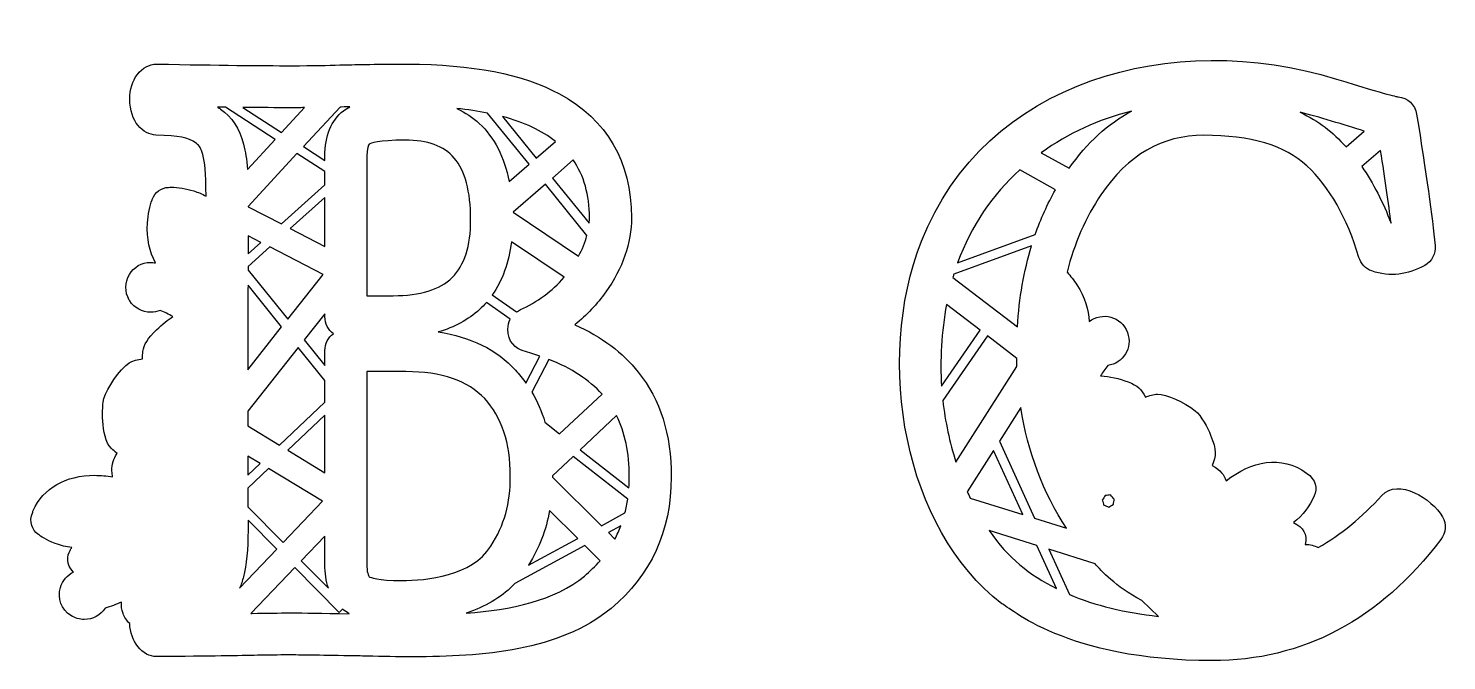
# Model space of a CAD drawing. Header units: millimetres. Extents: x -471 to 1551, y -2688 to 316.
# Drawn here: x -282.3 to -0.9, y -279.6 to -154.2 of the extents above; entities that cross this region are included whole.
import ezdxf

# ---------------------------------------------------------------- set-up
doc = ezdxf.new("R2010")
doc.units = ezdxf.units.MM
doc.header["$MEASUREMENT"] = 0
doc.layers.add('Layer 1', color=7, linetype='Continuous')

msp = doc.modelspace()

# ---------------------------------------------------------------- linework, layer by layer
at = {"layer": 'Layer 1', "color": 250}
for points, knots in [([(-1.7788, -251.0846), (-3.806, -247.5461), (-10.6065, -243.3442), (-13.7948, -246.8642), (-13.7948, -246.8642), (-17.7203, -251.1768), (-21.9591, -254.6415), (-26.4191, -257.2216), (-26.4191, -257.2216), (-27.1563, -256.7978), (-28.0409, -256.5766), (-28.9809, -256.595), (-28.9809, -256.595), (-28.4832, -254.5493), (-29.4047, -253.2224), (-31.303, -252.2272), (-31.303, -252.2272), (-29.4785, -250.845), (-28.041, -248.8914), (-27.1932, -246.9564), (-27.1932, -246.9564), (-26.5482, -245.482), (-26.8615, -243.768), (-28.7229, -242.4226), (-28.7229, -242.4226), (-33.7726, -238.792), (-39.7069, -240.0268), (-44.6645, -243.9707), (-44.6645, -243.9707), (-45.1253, -242.7913), (-45.6966, -241.8697), (-47.4473, -240.9114), (-47.4473, -240.9114), (-46.6364, -238.9947), (-46.5259, -237.9811), (-47.7607, -234.8849), (-47.7607, -234.8849), (-48.3504, -233.4843), (-49.6036, -231.0331), (-50.82, -230.0932), (-50.82, -230.0932), (-53.0868, -228.3239), (-56.5147, -226.7943), (-58.3024, -226.7943), (-58.3024, -226.7943), (-59.1133, -226.7943), (-59.9426, -227.0708), (-60.6983, -227.3656), (-60.6983, -227.3656), (-61.5644, -225.7254), (-62.2095, -225.0804), (-64.1077, -224.3616), (-64.1077, -224.3616), (-65.9691, -223.6428), (-67.7384, -223.2558), (-69.5998, -223.1637), (-69.5998, -223.1637), (-69.1759, -222.4634), (-68.7152, -221.7814), (-68.1807, -221.0996), (-68.1807, -221.0996), (-65.1214, -220.7126), (-63.1678, -217.5611), (-64.2552, -214.5755), (-64.2552, -214.5755), (-65.4347, -211.3135), (-69.3233, -210.392), (-71.8482, -212.3824), (-71.8482, -212.3824), (-71.9956, -210.0602), (-72.6775, -207.6275), (-74.2993, -205.1027), (-74.2993, -205.1027), (-74.8523, -204.2181), (-75.5341, -203.3519), (-76.2344, -202.6147), (-76.2344, -202.6147), (-74.8153, -196.8831), (-72.5669, -191.7228), (-69.5076, -187.226), (-69.5076, -187.226), (-64.1262, -179.3013), (-57.4362, -175.4495), (-49.0877, -175.4495), (-49.0877, -175.4495), (-39.836, -175.4495), (-32.9802, -177.4767), (-28.6861, -181.4944), (-28.6861, -181.4944), (-24.1524, -185.7332), (-20.6692, -191.8518), (-18.3655, -199.6475), (-18.3655, -199.6475), (-17.9969, -200.9008), (-17.0201, -201.9144), (-15.7853, -202.3567), (-15.7853, -202.3567), (-12.21, -203.6099), (-8.6162, -203.0939), (-5.2989, -201.2509), (-5.2989, -201.2509), (-3.8798, -200.4585), (-3.0505, -198.8919), (-3.2163, -197.2701), (-3.2163, -197.2701), (-3.7692, -191.686), (-5.004, -182.9319), (-6.9023, -171.2475), (-6.9023, -171.2475), (-7.1971, -169.4046), (-8.7083, -167.9855), (-10.5514, -167.8196), (-10.5514, -167.8196), (-10.6988, -167.8011), (-12.3206, -167.5431), (-22.807, -164.2996), (-22.807, -164.2996), (-55.3905, -154.2371), (-92.6183, -164.5392), (-105.1135, -196.4593), (-105.1135, -196.4593), (-114.4574, -220.3256), (-108.5599, -253.5542), (-89.1719, -268.3347), (-89.1719, -268.3347), (-87.7344, -268.9982), (-76.4554, -279.6321), (-47.4473, -279.6321), (-47.4473, -279.6321), (-29.4969, -279.6321), (-14.2187, -271.5599), (-2.0736, -255.6183), (-2.0736, -255.6183), (-1.0785, -254.2914), (-0.9495, -252.5222), (-1.7788, -251.0846)], [0, 0, 0, 0, 0.02857143, 0.02857143, 0.02857143, 0.02857143, 0.05714286, 0.05714286, 0.05714286, 0.05714286, 0.08571429, 0.08571429, 0.08571429, 0.08571429, 0.11428571, 0.11428571, 0.11428571, 0.11428571, 0.14285714, 0.14285714, 0.14285714, 0.14285714, 0.17142857, 0.17142857, 0.17142857, 0.17142857, 0.2, 0.2, 0.2, 0.2, 0.22857143, 0.22857143, 0.22857143, 0.22857143, 0.25714286, 0.25714286, 0.25714286, 0.25714286, 0.28571429, 0.28571429, 0.28571429, 0.28571429, 0.31428571, 0.31428571, 0.31428571, 0.31428571, 0.34285714, 0.34285714, 0.34285714, 0.34285714, 0.37142857, 0.37142857, 0.37142857, 0.37142857, 0.4, 0.4, 0.4, 0.4, 0.42857143, 0.42857143, 0.42857143, 0.42857143, 0.45714286, 0.45714286, 0.45714286, 0.45714286, 0.48571429, 0.48571429, 0.48571429, 0.48571429, 0.51428571, 0.51428571, 0.51428571, 0.51428571, 0.54285714, 0.54285714, 0.54285714, 0.54285714, 0.57142857, 0.57142857, 0.57142857, 0.57142857, 0.6, 0.6, 0.6, 0.6, 0.62857143, 0.62857143, 0.62857143, 0.62857143, 0.65714286, 0.65714286, 0.65714286, 0.65714286, 0.68571429, 0.68571429, 0.68571429, 0.68571429, 0.71428571, 0.71428571, 0.71428571, 0.71428571, 0.74285714, 0.74285714, 0.74285714, 0.74285714, 0.77142857, 0.77142857, 0.77142857, 0.77142857, 0.8, 0.8, 0.8, 0.8, 0.82857143, 0.82857143, 0.82857143, 0.82857143, 0.85714286, 0.85714286, 0.85714286, 0.85714286, 0.88571429, 0.88571429, 0.88571429, 0.88571429, 0.91428571, 0.91428571, 0.91428571, 0.91428571, 0.94285714, 0.94285714, 0.94285714, 0.94285714, 1, 1, 1, 1]), ([(-161.29, -222.4051), (-164.4046, -218.5165), (-168.5144, -215.4387), (-173.8405, -213.0245), (-173.8405, -213.0245), (-171.5184, -211.1262), (-169.4359, -208.8962), (-167.7219, -206.5188), (-167.7219, -206.5188), (-164.3861, -201.8561), (-162.6353, -196.7695), (-162.6353, -191.7936), (-162.6353, -191.7936), (-162.6722, -180.6068), (-167.4639, -172.3504), (-176.8814, -167.2454), (-176.8814, -167.2454), (-184.1427, -163.3199), (-194.279, -161.3295), (-207.0507, -161.3295), (-207.0507, -161.3295), (-214.3119, -161.3295), (-217.445, -161.4216), (-220.4858, -161.4953), (-220.4858, -161.4953), (-223.0291, -161.569), (-225.4249, -161.6428), (-230.1614, -161.6428), (-230.1614, -161.6428), (-235.8745, -161.6428), (-244.3337, -161.5506), (-256.7553, -161.3295), (-256.7553, -161.3295), (-256.7553, -161.3295), (-256.829, -161.3295), (-256.829, -161.3295), (-256.829, -161.3295), (-258.2665, -161.3295), (-259.6487, -162.0851), (-260.6439, -163.3752), (-260.6439, -163.3752), (-261.6207, -164.6653), (-262.1367, -166.3608), (-262.1367, -168.2774), (-262.1367, -168.2774), (-262.1367, -172.7742), (-259.4828, -175.2991), (-256.9948, -175.3912), (-256.9948, -175.3912), (-252.1479, -175.5756), (-250.8025, -175.7599), (-248.8858, -177.0868), (-248.8858, -177.0868), (-248.3513, -177.4554), (-247.9643, -178.1557), (-247.6878, -179.2246), (-247.6878, -179.2246), (-247.2271, -181.0492), (-247.0612, -182.4498), (-247.0244, -187.4995), (-247.0244, -187.4995), (-247.7985, -187.0941), (-248.6093, -186.7624), (-249.4571, -186.4859), (-249.4571, -186.4859), (-250.9315, -186.0252), (-252.6086, -185.7488), (-253.9539, -185.7488), (-253.9539, -185.7488), (-254.1382, -185.7488), (-254.3225, -185.7488), (-254.4883, -185.7672), (-254.4883, -185.7672), (-255.9443, -185.8225), (-257.1422, -186.7255), (-257.6767, -188.1815), (-257.6767, -188.1815), (-257.6951, -188.1999), (-257.6951, -188.2368), (-257.7135, -188.2552), (-257.7135, -188.2552), (-258.1743, -189.3978), (-258.5428, -191.2223), (-258.635, -192.8257), (-258.635, -192.8257), (-258.8193, -195.9956), (-258.1742, -198.5573), (-257.0684, -200.7505), (-257.0684, -200.7505), (-257.3818, -200.6952), (-257.7135, -200.6583), (-258.0452, -200.6583), (-258.0452, -200.6583), (-259.7776, -200.6583), (-261.3441, -201.5614), (-262.2287, -203.0726), (-262.2287, -203.0726), (-263.1502, -204.6206), (-263.1686, -206.5189), (-262.2656, -208.1223), (-262.2656, -208.1223), (-262.2287, -208.1776), (-262.1919, -208.2329), (-262.1549, -208.2881), (-262.1549, -208.2881), (-261.2519, -209.7072), (-259.7038, -210.555), (-258.0267, -210.555), (-258.0267, -210.555), (-257.3632, -210.555), (-256.7182, -210.426), (-256.11, -210.168), (-256.11, -210.168), (-255.2438, -210.5181), (-254.4144, -210.9236), (-253.6036, -211.4028), (-253.6036, -211.4028), (-254.4514, -211.9372), (-255.7046, -212.914), (-256.8472, -214.0198), (-256.8472, -214.0198), (-258.5243, -215.66), (-259.4089, -217.0606), (-259.5379, -218.2954), (-259.5379, -218.2954), (-259.5932, -218.793), (-259.6116, -219.2907), (-259.5932, -219.7882), (-259.5932, -219.7882), (-260.0724, -219.8435), (-260.57, -219.9357), (-261.0308, -220.0647), (-261.0308, -220.0647), (-262.0629, -220.3043), (-262.7079, -220.894), (-262.9106, -221.0783), (-262.9106, -221.0783), (-262.9291, -221.0967), (-262.9843, -221.152), (-263.0028, -221.152), (-263.0028, -221.152), (-265.1222, -223.1977), (-267.2047, -226.5703), (-267.4444, -228.3764), (-267.4444, -228.3764), (-267.4444, -228.4501), (-268.1447, -235.2138), (-265.8041, -237.5359), (-265.8041, -237.5359), (-265.454, -237.8861), (-265.0669, -238.2178), (-264.6615, -238.5312), (-264.6615, -238.5312), (-265.3065, -239.5264), (-265.7857, -240.7242), (-265.712, -241.9406), (-265.712, -241.9406), (-265.712, -241.9775), (-265.6935, -242.0696), (-265.6935, -242.0696), (-265.6935, -242.0696), (-265.6567, -242.4382), (-265.6013, -242.8253), (-265.546, -243.2123), (-265.546, -243.2123), (-266.7071, -242.9911), (-267.905, -242.8805), (-269.103, -242.8805), (-269.103, -242.8805), (-274.8715, -242.8805), (-279.313, -245.4238), (-281.285, -249.8469), (-281.285, -249.8469), (-281.3218, -249.9391), (-281.3771, -250.0496), (-281.3956, -250.1602), (-281.3956, -250.1602), (-282.2617, -252.1691), (-281.4324, -253.7356), (-280.3635, -254.528), (-280.3635, -254.528), (-280.345, -254.5465), (-280.3267, -254.5465), (-280.3267, -254.5649), (-280.3267, -254.5649), (-280.3267, -254.5649), (-280.2713, -254.6017), (-280.2713, -254.6017), (-280.2713, -254.6017), (-279.829, -254.9335), (-278.797, -255.7259), (-276.9172, -256.4263), (-276.9172, -256.4263), (-275.8482, -256.8133), (-274.7425, -257.0713), (-273.6552, -257.2003), (-273.6552, -257.2003), (-273.7658, -257.3846), (-273.8763, -257.569), (-273.9869, -257.7717), (-273.9869, -257.7717), (-274.5767, -258.8221), (-274.761, -260.5361), (-273.3788, -262.0104), (-273.3788, -262.0104), (-273.3603, -262.0289), (-273.3603, -262.0473), (-273.3419, -262.0658), (-273.3419, -262.0658), (-274.5583, -262.6555), (-275.4982, -263.7613), (-275.9036, -265.1435), (-275.9036, -265.1435), (-276.5302, -267.2813), (-275.6825, -269.5297), (-273.8211, -270.7092), (-273.8211, -270.7092), (-273.0286, -271.2068), (-272.1071, -271.4648), (-271.1857, -271.4648), (-271.1857, -271.4648), (-269.5086, -271.4648), (-267.942, -270.617), (-267.039, -269.2533), (-267.039, -269.2533), (-265.9333, -268.9031), (-264.8459, -268.4792), (-263.777, -268.0369), (-263.777, -268.0369), (-263.8507, -268.774), (-263.7585, -269.5297), (-263.4822, -270.2853), (-263.4822, -270.2853), (-263.2057, -271.0409), (-262.745, -271.7228), (-262.1552, -272.2572), (-262.1552, -272.2572), (-262.0815, -274.008), (-261.5286, -275.6114), (-260.5703, -276.8462), (-260.5703, -276.8462), (-259.5567, -278.1178), (-258.2297, -278.8366), (-256.8291, -278.8366), (-256.8291, -278.8366), (-256.8291, -278.8366), (-256.7922, -278.8366), (-256.7922, -278.8366), (-256.7922, -278.8366), (-245.7344, -278.7444), (-240.3714, -278.6523), (-236.8145, -278.5786), (-236.8145, -278.5786), (-236.8145, -278.5786), (-236.7592, -278.5786), (-236.7592, -278.5786), (-236.7592, -278.5786), (-234.2528, -278.5417), (-232.7416, -278.5049), (-230.8065, -278.5049), (-230.8065, -278.5049), (-228.1895, -278.5049), (-224.78, -278.5602), (-218.5877, -278.6707), (-218.5877, -278.6707), (-217.445, -278.6892), (-216.284, -278.7076), (-215.1045, -278.7444), (-215.1045, -278.7444), (-215.1045, -278.7444), (-215.0676, -278.7444), (-215.0676, -278.7444), (-215.0676, -278.7444), (-212.1189, -278.7997), (-209.0596, -278.8734), (-205.9266, -278.8734), (-205.9266, -278.8734), (-205.9266, -278.8734), (-205.9265, -278.8734), (-205.9265, -278.8734), (-205.9265, -278.8734), (-192.2517, -278.8734), (-176.8999, -277.7308), (-166.6899, -269.2716), (-166.6899, -269.2716), (-158.7836, -262.7291), (-154.766, -253.9566), (-154.766, -243.2306), (-154.766, -243.2306), (-154.7475, -234.6977), (-156.8853, -227.8971), (-161.29, -222.4051)], [0, 0, 0, 0, 0.01351351, 0.01351351, 0.01351351, 0.01351351, 0.02702703, 0.02702703, 0.02702703, 0.02702703, 0.04054054, 0.04054054, 0.04054054, 0.04054054, 0.05405405, 0.05405405, 0.05405405, 0.05405405, 0.06756757, 0.06756757, 0.06756757, 0.06756757, 0.08108108, 0.08108108, 0.08108108, 0.08108108, 0.09459459, 0.09459459, 0.09459459, 0.09459459, 0.10810811, 0.10810811, 0.10810811, 0.10810811, 0.12162162, 0.12162162, 0.12162162, 0.12162162, 0.13513514, 0.13513514, 0.13513514, 0.13513514, 0.14864865, 0.14864865, 0.14864865, 0.14864865, 0.16216216, 0.16216216, 0.16216216, 0.16216216, 0.17567568, 0.17567568, 0.17567568, 0.17567568, 0.18918919, 0.18918919, 0.18918919, 0.18918919, 0.2027027, 0.2027027, 0.2027027, 0.2027027, 0.21621622, 0.21621622, 0.21621622, 0.21621622, 0.22972973, 0.22972973, 0.22972973, 0.22972973, 0.24324324, 0.24324324, 0.24324324, 0.24324324, 0.25675676, 0.25675676, 0.25675676, 0.25675676, 0.27027027, 0.27027027, 0.27027027, 0.27027027, 0.28378378, 0.28378378, 0.28378378, 0.28378378, 0.2972973, 0.2972973, 0.2972973, 0.2972973, 0.31081081, 0.31081081, 0.31081081, 0.31081081, 0.32432432, 0.32432432, 0.32432432, 0.32432432, 0.33783784, 0.33783784, 0.33783784, 0.33783784, 0.35135135, 0.35135135, 0.35135135, 0.35135135, 0.36486486, 0.36486486, 0.36486486, 0.36486486, 0.37837838, 0.37837838, 0.37837838, 0.37837838, 0.39189189, 0.39189189, 0.39189189, 0.39189189, 0.40540541, 0.40540541, 0.40540541, 0.40540541, 0.41891892, 0.41891892, 0.41891892, 0.41891892, 0.43243243, 0.43243243, 0.43243243, 0.43243243, 0.44594595, 0.44594595, 0.44594595, 0.44594595, 0.45945946, 0.45945946, 0.45945946, 0.45945946, 0.47297297, 0.47297297, 0.47297297, 0.47297297, 0.48648649, 0.48648649, 0.48648649, 0.48648649, 0.5, 0.5, 0.5, 0.5, 0.51351351, 0.51351351, 0.51351351, 0.51351351, 0.52702703, 0.52702703, 0.52702703, 0.52702703, 0.54054054, 0.54054054, 0.54054054, 0.54054054, 0.55405405, 0.55405405, 0.55405405, 0.55405405, 0.56756757, 0.56756757, 0.56756757, 0.56756757, 0.58108108, 0.58108108, 0.58108108, 0.58108108, 0.59459459, 0.59459459, 0.59459459, 0.59459459, 0.60810811, 0.60810811, 0.60810811, 0.60810811, 0.62162162, 0.62162162, 0.62162162, 0.62162162, 0.63513514, 0.63513514, 0.63513514, 0.63513514, 0.64864865, 0.64864865, 0.64864865, 0.64864865, 0.66216216, 0.66216216, 0.66216216, 0.66216216, 0.67567568, 0.67567568, 0.67567568, 0.67567568, 0.68918919, 0.68918919, 0.68918919, 0.68918919, 0.7027027, 0.7027027, 0.7027027, 0.7027027, 0.71621622, 0.71621622, 0.71621622, 0.71621622, 0.72972973, 0.72972973, 0.72972973, 0.72972973, 0.74324324, 0.74324324, 0.74324324, 0.74324324, 0.75675676, 0.75675676, 0.75675676, 0.75675676, 0.77027027, 0.77027027, 0.77027027, 0.77027027, 0.78378378, 0.78378378, 0.78378378, 0.78378378, 0.7972973, 0.7972973, 0.7972973, 0.7972973, 0.81081081, 0.81081081, 0.81081081, 0.81081081, 0.82432432, 0.82432432, 0.82432432, 0.82432432, 0.83783784, 0.83783784, 0.83783784, 0.83783784, 0.85135135, 0.85135135, 0.85135135, 0.85135135, 0.86486486, 0.86486486, 0.86486486, 0.86486486, 0.87837838, 0.87837838, 0.87837838, 0.87837838, 0.89189189, 0.89189189, 0.89189189, 0.89189189, 0.90540541, 0.90540541, 0.90540541, 0.90540541, 0.91891892, 0.91891892, 0.91891892, 0.91891892, 0.93243243, 0.93243243, 0.93243243, 0.93243243, 0.94594595, 0.94594595, 0.94594595, 0.94594595, 0.95945946, 0.95945946, 0.95945946, 0.95945946, 0.97297297, 0.97297297, 0.97297297, 0.97297297, 1, 1, 1, 1]), ([(-243.1911, -169.8808), (-243.1911, -169.8808), (-233.3128, -176.2758), (-233.3128, -176.2758), (-233.3128, -176.2758), (-233.3128, -176.2758), (-238.8232, -182.2285), (-238.8232, -182.2285), (-238.8232, -182.2285), (-238.9523, -180.1091), (-239.1919, -178.819), (-239.5973, -177.2157), (-239.5973, -177.2157), (-240.3714, -174.1379), (-241.901, -171.7789), (-244.1494, -170.2308), (-244.1494, -170.2308), (-244.3521, -170.1018), (-244.5364, -169.9728), (-244.7392, -169.8438), (-244.7392, -169.8438), (-244.2232, -169.8623), (-243.7071, -169.8623), (-243.1911, -169.8808)], [0, 0, 0, 0, 0.14285714, 0.14285714, 0.14285714, 0.14285714, 0.28571429, 0.28571429, 0.28571429, 0.28571429, 0.42857143, 0.42857143, 0.42857143, 0.42857143, 0.57142857, 0.57142857, 0.57142857, 0.57142857, 0.71428571, 0.71428571, 0.71428571, 0.71428571, 1, 1, 1, 1]), ([(-232.0412, -174.8752), (-232.0412, -174.8752), (-239.7079, -169.9176), (-239.7079, -169.9176), (-239.7079, -169.9176), (-236.1142, -169.9545), (-233.0733, -169.9729), (-230.4931, -169.9729), (-230.4931, -169.9729), (-229.4426, -169.9729), (-228.4474, -169.9729), (-227.5075, -169.9545), (-227.5075, -169.9545), (-227.5075, -169.9545), (-232.0412, -174.8752), (-232.0412, -174.8752)], [0, 0, 0, 0, 0.2, 0.2, 0.2, 0.2, 0.4, 0.4, 0.4, 0.4, 0.6, 0.6, 0.6, 0.6, 1, 1, 1, 1]), ([(-219.7487, -170.5811), (-222.1998, -172.4978), (-223.453, -175.5202), (-223.453, -179.5931), (-223.453, -179.5931), (-223.453, -179.5931), (-223.453, -180.4409), (-223.453, -180.4409), (-223.453, -180.4409), (-223.453, -180.4409), (-227.6918, -177.6949), (-227.6918, -177.6949), (-227.6918, -177.6949), (-227.6918, -177.6949), (-220.4305, -169.8438), (-220.4305, -169.8438), (-220.4305, -169.8438), (-220.4305, -169.8438), (-218.9746, -169.807), (-218.4954, -169.7885), (-218.4954, -169.7885), (-218.9562, -170.0282), (-219.3801, -170.2862), (-219.7487, -170.5811)], [0, 0, 0, 0, 0.14285714, 0.14285714, 0.14285714, 0.14285714, 0.28571429, 0.28571429, 0.28571429, 0.28571429, 0.42857143, 0.42857143, 0.42857143, 0.42857143, 0.57142857, 0.57142857, 0.57142857, 0.57142857, 0.71428571, 0.71428571, 0.71428571, 0.71428571, 1, 1, 1, 1]), ([(-182.9448, -181.1965), (-182.9448, -181.1965), (-186.8887, -184.6245), (-186.8887, -184.6245), (-186.8887, -184.6245), (-187.847, -179.7406), (-189.8374, -175.8704), (-192.823, -173.1059), (-192.823, -173.1059), (-194.1131, -171.908), (-195.5875, -170.9128), (-197.2461, -170.1388), (-197.2461, -170.1388), (-195.1083, -170.3599), (-193.081, -170.6548), (-191.2013, -171.0418), (-191.2013, -171.0418), (-191.2013, -171.0418), (-182.9448, -181.1965), (-182.9448, -181.1965)], [0, 0, 0, 0, 0.16666667, 0.16666667, 0.16666667, 0.16666667, 0.33333333, 0.33333333, 0.33333333, 0.33333333, 0.5, 0.5, 0.5, 0.5, 0.66666667, 0.66666667, 0.66666667, 0.66666667, 1, 1, 1, 1]), ([(-63.4258, -170.6763), (-68.1069, -173.1275), (-72.2536, -176.9055), (-75.829, -181.992), (-75.829, -181.992), (-75.829, -181.992), (-81.3578, -178.8959), (-81.3578, -178.8959), (-81.3578, -178.8959), (-76.0132, -175.0257), (-70.0605, -172.3165), (-63.4258, -170.6763)], [0, 0, 0, 0, 0.25, 0.25, 0.25, 0.25, 0.5, 0.5, 0.5, 0.5, 1, 1, 1, 1]), ([(-17.2781, -174.6018), (-17.2781, -174.6018), (-20.9087, -177.7164), (-20.9087, -177.7164), (-20.9087, -177.7164), (-23.581, -174.7677), (-26.2533, -172.6483), (-30.0129, -170.8791), (-30.0129, -170.8791), (-26.6035, -171.6899), (-21.1114, -173.4591), (-17.2781, -174.6018)], [0, 0, 0, 0, 0.25, 0.25, 0.25, 0.25, 0.5, 0.5, 0.5, 0.5, 1, 1, 1, 1]), ([(-181.5257, -179.9617), (-181.5257, -179.9617), (-188.234, -171.7237), (-188.234, -171.7237), (-188.234, -171.7237), (-183.9031, -172.8848), (-180.383, -174.525), (-177.7107, -176.6444), (-177.7107, -176.6444), (-177.7107, -176.6444), (-181.5257, -179.9617), (-181.5257, -179.9617)], [0, 0, 0, 0, 0.25, 0.25, 0.25, 0.25, 0.5, 0.5, 0.5, 0.5, 1, 1, 1, 1]), ([(-198.1861, -203.6438), (-200.6556, -206.0765), (-204.489, -207.256), (-209.9258, -207.256), (-209.9258, -207.256), (-209.9258, -207.256), (-215.1229, -207.256), (-215.1229, -207.256), (-215.1229, -207.256), (-215.1229, -207.256), (-215.1229, -179.5931), (-215.1229, -179.5931), (-215.1229, -179.5931), (-215.1229, -178.0082), (-214.8096, -177.3263), (-214.6621, -177.1789), (-214.6621, -177.1789), (-214.4409, -177.0683), (-212.9113, -176.4048), (-207.5483, -176.4048), (-207.5483, -176.4048), (-203.033, -176.4048), (-199.8447, -177.5659), (-197.7806, -179.9617), (-197.7806, -179.9617), (-195.6244, -182.4681), (-194.537, -186.5595), (-194.537, -192.1253), (-194.537, -192.1253), (-194.537, -197.4515), (-195.7349, -201.2111), (-198.1861, -203.6438)], [0, 0, 0, 0, 0.11111111, 0.11111111, 0.11111111, 0.11111111, 0.22222222, 0.22222222, 0.22222222, 0.22222222, 0.33333333, 0.33333333, 0.33333333, 0.33333333, 0.44444444, 0.44444444, 0.44444444, 0.44444444, 0.55555556, 0.55555556, 0.55555556, 0.55555556, 0.66666667, 0.66666667, 0.66666667, 0.66666667, 0.77777778, 0.77777778, 0.77777778, 0.77777778, 1, 1, 1, 1]), ([(-223.453, -185.2879), (-223.453, -185.2879), (-232.0781, -193.0284), (-232.0781, -193.0284), (-232.0781, -193.0284), (-232.0781, -193.0284), (-238.6759, -189.6189), (-238.6759, -189.6189), (-238.6759, -189.6189), (-238.6759, -189.6004), (-238.6759, -189.582), (-238.6759, -189.5636), (-238.6759, -189.5636), (-238.6759, -189.5636), (-228.9819, -179.0771), (-228.9819, -179.0771), (-228.9819, -179.0771), (-228.9819, -179.0771), (-223.453, -182.6524), (-223.453, -182.6524), (-223.453, -182.6524), (-223.453, -182.6524), (-223.453, -185.2879), (-223.453, -185.2879)], [0, 0, 0, 0, 0.14285714, 0.14285714, 0.14285714, 0.14285714, 0.28571429, 0.28571429, 0.28571429, 0.28571429, 0.42857143, 0.42857143, 0.42857143, 0.42857143, 0.57142857, 0.57142857, 0.57142857, 0.57142857, 0.71428571, 0.71428571, 0.71428571, 0.71428571, 1, 1, 1, 1]), ([(-11.9704, -192.9024), (-13.5553, -188.7005), (-15.5088, -184.9224), (-17.7757, -181.6603), (-17.7757, -181.6603), (-17.7757, -181.6603), (-14.0529, -178.4536), (-14.0529, -178.4536), (-14.0529, -178.4536), (-13.1498, -184.1483), (-12.4495, -188.9953), (-11.9704, -192.9024)], [0, 0, 0, 0, 0.25, 0.25, 0.25, 0.25, 0.5, 0.5, 0.5, 0.5, 1, 1, 1, 1]), ([(-171.0208, -192.8994), (-171.0208, -192.8994), (-178.319, -183.9241), (-178.319, -183.9241), (-178.319, -183.9241), (-178.319, -183.9241), (-174.2092, -180.3304), (-174.2092, -180.3304), (-174.2092, -180.3304), (-172.0529, -183.4265), (-170.984, -187.2046), (-170.9655, -191.812), (-170.9655, -191.812), (-170.9655, -192.1806), (-170.984, -192.5307), (-171.0208, -192.8994)], [0, 0, 0, 0, 0.2, 0.2, 0.2, 0.2, 0.4, 0.4, 0.4, 0.4, 0.6, 0.6, 0.6, 0.6, 1, 1, 1, 1]), ([(-85.5782, -182.3054), (-85.5782, -182.3054), (-78.5381, -186.2493), (-78.5381, -186.2493), (-78.5381, -186.2493), (-80.123, -189.0506), (-81.4684, -192.0178), (-82.5557, -195.1508), (-82.5557, -195.1508), (-82.5557, -195.1508), (-97.9444, -200.735), (-97.9444, -200.735), (-97.9444, -200.735), (-95.2906, -193.3447), (-90.9965, -187.1708), (-85.5782, -182.3054)], [0, 0, 0, 0, 0.2, 0.2, 0.2, 0.2, 0.4, 0.4, 0.4, 0.4, 0.6, 0.6, 0.6, 0.6, 1, 1, 1, 1]), ([(-173.1218, -199.4234), (-173.1218, -199.4234), (-186.0778, -190.6877), (-186.0778, -190.6877), (-186.0778, -190.6877), (-186.0778, -190.6877), (-179.7196, -185.1589), (-179.7196, -185.1589), (-179.7196, -185.1589), (-179.7196, -185.1589), (-171.4631, -195.3135), (-171.4631, -195.3135), (-171.4631, -195.3135), (-171.8317, -196.6774), (-172.403, -198.0596), (-173.1218, -199.4234)], [0, 0, 0, 0, 0.2, 0.2, 0.2, 0.2, 0.4, 0.4, 0.4, 0.4, 0.6, 0.6, 0.6, 0.6, 1, 1, 1, 1]), ([(-223.453, -197.5067), (-223.453, -197.5067), (-230.3088, -193.9498), (-230.3088, -193.9498), (-230.3088, -193.9498), (-230.3088, -193.9498), (-223.453, -187.7943), (-223.453, -187.7943), (-223.453, -187.7943), (-223.453, -187.7943), (-223.453, -197.5067), (-223.453, -197.5067)], [0, 0, 0, 0, 0.25, 0.25, 0.25, 0.25, 0.5, 0.5, 0.5, 0.5, 1, 1, 1, 1]), ([(-236.1326, -196.6774), (-236.1326, -196.6774), (-238.6759, -198.9442), (-238.6759, -198.9442), (-238.6759, -198.9442), (-238.6759, -197.6542), (-238.6759, -196.4562), (-238.6574, -195.3504), (-238.6574, -195.3504), (-238.6574, -195.3504), (-236.1326, -196.6774), (-236.1326, -196.6774)], [0, 0, 0, 0, 0.25, 0.25, 0.25, 0.25, 0.5, 0.5, 0.5, 0.5, 1, 1, 1, 1]), ([(-185.4328, -210.4812), (-185.4328, -210.4812), (-190.2613, -207.1085), (-190.2613, -207.1085), (-190.2613, -207.1085), (-188.2525, -204.252), (-186.9809, -200.7319), (-186.4649, -196.5668), (-186.4649, -196.5668), (-186.4649, -196.5668), (-176.0153, -203.6069), (-176.0153, -203.6069), (-176.0153, -203.6069), (-178.3743, -206.3529), (-181.3414, -208.546), (-184.6588, -210.0204), (-184.6588, -210.0204), (-184.9352, -210.1495), (-185.1932, -210.3153), (-185.4328, -210.4812)], [0, 0, 0, 0, 0.16666667, 0.16666667, 0.16666667, 0.16666667, 0.33333333, 0.33333333, 0.33333333, 0.33333333, 0.5, 0.5, 0.5, 0.5, 0.66666667, 0.66666667, 0.66666667, 0.66666667, 1, 1, 1, 1]), ([(-238.6943, -201.6166), (-238.6943, -201.5613), (-238.6943, -201.5244), (-238.6943, -201.4691), (-238.6943, -201.4691), (-238.6943, -201.4691), (-234.3634, -197.5805), (-234.3634, -197.5805), (-234.3634, -197.5805), (-234.3634, -197.5805), (-223.8032, -203.054), (-223.8032, -203.054), (-223.8032, -203.054), (-223.8032, -203.054), (-230.8249, -211.9371), (-230.8249, -211.9371), (-230.8249, -211.9371), (-230.8249, -211.9371), (-238.6943, -202.1694), (-238.6943, -202.1694), (-238.6943, -202.1694), (-238.6943, -202.0036), (-238.6943, -201.8193), (-238.6943, -201.6534), (-238.6943, -201.6534), (-238.6943, -201.6534), (-238.6943, -201.6166), (-238.6943, -201.6166)], [0, 0, 0, 0, 0.125, 0.125, 0.125, 0.125, 0.25, 0.25, 0.25, 0.25, 0.375, 0.375, 0.375, 0.375, 0.5, 0.5, 0.5, 0.5, 0.625, 0.625, 0.625, 0.625, 0.75, 0.75, 0.75, 0.75, 1, 1, 1, 1]), ([(-98.8843, -203.6284), (-98.829, -203.4072), (-98.7553, -203.1861), (-98.6816, -202.9834), (-98.6816, -202.9834), (-98.6816, -202.9834), (-83.2745, -197.3808), (-83.2745, -197.3808), (-83.2745, -197.3808), (-84.8041, -202.3568), (-85.744, -207.7383), (-86.0758, -213.4515), (-86.0758, -213.4515), (-86.0758, -213.4515), (-98.8843, -203.6284), (-98.8843, -203.6284)], [0, 0, 0, 0, 0.2, 0.2, 0.2, 0.2, 0.4, 0.4, 0.4, 0.4, 0.6, 0.6, 0.6, 0.6, 1, 1, 1, 1]), ([(-232.0228, -213.4483), (-232.0228, -213.4483), (-238.7312, -221.9444), (-238.7312, -221.9444), (-238.7312, -221.9444), (-238.7312, -215.2729), (-238.7127, -209.7071), (-238.6943, -205.1366), (-238.6943, -205.1366), (-238.6943, -205.1366), (-232.0228, -213.4483), (-232.0228, -213.4483)], [0, 0, 0, 0, 0.25, 0.25, 0.25, 0.25, 0.5, 0.5, 0.5, 0.5, 1, 1, 1, 1]), ([(-223.453, -218.1479), (-223.453, -218.1479), (-223.453, -221.0966), (-223.453, -221.0966), (-223.453, -221.0966), (-223.453, -221.0966), (-227.5444, -216.01), (-227.5444, -216.01), (-227.5444, -216.01), (-227.5444, -216.01), (-223.453, -210.8313), (-223.453, -210.8313), (-223.453, -210.8313), (-223.453, -210.8313), (-223.453, -211.4211), (-223.453, -211.4211), (-223.453, -211.4211), (-223.453, -212.8033), (-222.7711, -214.0381), (-221.7391, -214.7937), (-221.7391, -214.7937), (-222.7711, -215.5493), (-223.453, -216.7657), (-223.453, -218.1479)], [0, 0, 0, 0, 0.14285714, 0.14285714, 0.14285714, 0.14285714, 0.28571429, 0.28571429, 0.28571429, 0.28571429, 0.42857143, 0.42857143, 0.42857143, 0.42857143, 0.57142857, 0.57142857, 0.57142857, 0.57142857, 0.71428571, 0.71428571, 0.71428571, 0.71428571, 1, 1, 1, 1]), ([(-183.5714, -224.5798), (-184.198, -223.6767), (-184.8983, -222.829), (-185.6355, -222.0181), (-185.6355, -222.0181), (-189.3951, -217.9451), (-194.537, -215.4203), (-200.9873, -214.4435), (-200.9873, -214.4435), (-197.7437, -213.522), (-194.9977, -212.0292), (-192.7861, -210.0019), (-192.7861, -210.0019), (-192.307, -209.5596), (-191.8462, -209.0805), (-191.4223, -208.6013), (-191.4223, -208.6013), (-191.4223, -208.6013), (-186.6675, -211.9186), (-186.6675, -211.9186), (-186.6675, -211.9186), (-186.9808, -212.5084), (-187.1466, -213.1719), (-187.1466, -213.8722), (-187.1466, -213.8722), (-187.1466, -213.8722), (-187.1466, -213.8722), (-187.1466, -213.8722), (-187.1466, -213.8722), (-187.2203, -216.4155), (-185.5617, -217.7793), (-184.1058, -218.1847), (-184.1058, -218.1847), (-182.9447, -218.5165), (-181.8389, -218.8667), (-180.7884, -219.2352), (-180.7884, -219.2352), (-180.7884, -219.2352), (-183.5714, -224.5798), (-183.5714, -224.5798)], [0, 0, 0, 0, 0.09090909, 0.09090909, 0.09090909, 0.09090909, 0.18181818, 0.18181818, 0.18181818, 0.18181818, 0.27272727, 0.27272727, 0.27272727, 0.27272727, 0.36363636, 0.36363636, 0.36363636, 0.36363636, 0.45454545, 0.45454545, 0.45454545, 0.45454545, 0.54545455, 0.54545455, 0.54545455, 0.54545455, 0.63636364, 0.63636364, 0.63636364, 0.63636364, 0.72727273, 0.72727273, 0.72727273, 0.72727273, 0.81818182, 0.81818182, 0.81818182, 0.81818182, 1, 1, 1, 1]), ([(-100.156, -208.9914), (-100.156, -208.9914), (-93.5029, -214.0965), (-93.5029, -214.0965), (-93.5029, -214.0965), (-93.5029, -214.0965), (-101.1327, -225.1911), (-101.1327, -225.1911), (-101.1327, -225.1911), (-101.4461, -220.2335), (-101.1512, -214.3175), (-100.156, -208.9914)], [0, 0, 0, 0, 0.25, 0.25, 0.25, 0.25, 0.5, 0.5, 0.5, 0.5, 1, 1, 1, 1]), ([(-100.8747, -228.0661), (-100.8747, -228.0661), (-92.047, -215.2022), (-92.047, -215.2022), (-92.047, -215.2022), (-92.047, -215.2022), (-86.2048, -219.6806), (-86.2048, -219.6806), (-86.2048, -219.6806), (-86.1863, -220.2151), (-86.1863, -220.768), (-86.168, -221.3024), (-86.168, -221.3024), (-86.168, -221.3024), (-98.2762, -240.2665), (-98.2762, -240.2665), (-98.2762, -240.2665), (-99.5293, -236.341), (-100.414, -232.1943), (-100.8747, -228.0661)], [0, 0, 0, 0, 0.16666667, 0.16666667, 0.16666667, 0.16666667, 0.33333333, 0.33333333, 0.33333333, 0.33333333, 0.5, 0.5, 0.5, 0.5, 0.66666667, 0.66666667, 0.66666667, 0.66666667, 1, 1, 1, 1]), ([(-223.453, -228.3763), (-223.453, -228.3763), (-232.4467, -236.9092), (-232.4467, -236.9092), (-232.4467, -236.9092), (-232.4467, -236.9092), (-238.7496, -233.0943), (-238.7496, -233.0943), (-238.7496, -233.0943), (-238.7496, -232.0991), (-238.7496, -231.1223), (-238.7496, -230.1824), (-238.7496, -230.1824), (-238.7496, -230.1824), (-228.7423, -217.5213), (-228.7423, -217.5213), (-228.7423, -217.5213), (-228.7423, -217.5213), (-223.4531, -224.0822), (-223.4531, -224.0822), (-223.4531, -224.0822), (-223.4531, -224.0822), (-223.453, -228.3763), (-223.453, -228.3763)], [0, 0, 0, 0, 0.14285714, 0.14285714, 0.14285714, 0.14285714, 0.28571429, 0.28571429, 0.28571429, 0.28571429, 0.42857143, 0.42857143, 0.42857143, 0.42857143, 0.57142857, 0.57142857, 0.57142857, 0.57142857, 0.71428571, 0.71428571, 0.71428571, 0.71428571, 1, 1, 1, 1]), ([(-176.8814, -234.6424), (-176.8814, -234.6424), (-179.7933, -232.3571), (-179.7933, -232.3571), (-179.7933, -232.3571), (-180.4383, -230.2009), (-181.3229, -228.2105), (-182.3918, -226.3859), (-182.3918, -226.3859), (-182.3918, -226.3859), (-179.0192, -219.8803), (-179.0192, -219.8803), (-179.0192, -219.8803), (-174.4855, -221.6864), (-171.0023, -223.9717), (-168.4774, -226.7914), (-168.4774, -226.7914), (-168.4774, -226.7914), (-176.8814, -234.6424), (-176.8814, -234.6424)], [0, 0, 0, 0, 0.16666667, 0.16666667, 0.16666667, 0.16666667, 0.33333333, 0.33333333, 0.33333333, 0.33333333, 0.5, 0.5, 0.5, 0.5, 0.66666667, 0.66666667, 0.66666667, 0.66666667, 1, 1, 1, 1]), ([(-215.1229, -222.313), (-215.1229, -222.313), (-207.3824, -222.313), (-207.3824, -222.313), (-207.3824, -222.313), (-200.3055, -222.313), (-195.0531, -224.1191), (-191.7541, -227.676), (-191.7541, -227.676), (-188.3815, -231.3251), (-186.6675, -236.4854), (-186.6675, -243.0279), (-186.6675, -243.0279), (-186.6675, -248.5199), (-187.8286, -252.685), (-190.5378, -256.9607), (-190.5378, -256.9607), (-194.2974, -262.8765), (-203.2173, -263.7428), (-208.2118, -263.7428), (-208.2118, -263.7428), (-213.0219, -263.7428), (-214.4226, -263.1162), (-214.6437, -263.0056), (-214.6437, -263.0056), (-214.828, -262.8029), (-215.1413, -262.0657), (-215.1413, -260.4807), (-215.1413, -260.4807), (-215.1413, -260.4807), (-215.1413, -222.313), (-215.1413, -222.313), (-215.1413, -222.313), (-215.1413, -222.313), (-215.1229, -222.313), (-215.1229, -222.313)], [0, 0, 0, 0, 0.1, 0.1, 0.1, 0.1, 0.2, 0.2, 0.2, 0.2, 0.3, 0.3, 0.3, 0.3, 0.4, 0.4, 0.4, 0.4, 0.5, 0.5, 0.5, 0.5, 0.6, 0.6, 0.6, 0.6, 0.7, 0.7, 0.7, 0.7, 0.8, 0.8, 0.8, 0.8, 1, 1, 1, 1]), ([(-85.3939, -229.4483), (-84.0301, -238.2576), (-80.9892, -246.2929), (-76.3265, -253.3883), (-76.3265, -253.3883), (-76.3265, -253.3883), (-82.6663, -251.3979), (-82.6663, -251.3979), (-82.6663, -251.3979), (-82.6663, -251.3979), (-89.6511, -236.0829), (-89.6511, -236.0829), (-89.6511, -236.0829), (-89.6511, -236.0829), (-85.3939, -229.4483), (-85.3939, -229.4483)], [0, 0, 0, 0, 0.2, 0.2, 0.2, 0.2, 0.4, 0.4, 0.4, 0.4, 0.6, 0.6, 0.6, 0.6, 1, 1, 1, 1]), ([(-223.453, -230.9564), (-223.453, -230.9564), (-223.453, -242.3643), (-223.453, -242.3643), (-223.453, -242.3643), (-223.453, -242.3643), (-230.788, -237.9228), (-230.788, -237.9228), (-230.788, -237.9228), (-230.788, -237.9228), (-223.453, -230.9564), (-223.453, -230.9564)], [0, 0, 0, 0, 0.25, 0.25, 0.25, 0.25, 0.5, 0.5, 0.5, 0.5, 1, 1, 1, 1]), ([(-163.1514, -245.3868), (-163.1514, -245.3868), (-172.8269, -237.8122), (-172.8269, -237.8122), (-172.8269, -237.8122), (-172.8269, -237.8122), (-165.5841, -231.0301), (-165.5841, -231.0301), (-165.5841, -231.0301), (-163.907, -234.3843), (-163.0777, -238.3836), (-163.0777, -243.1937), (-163.0777, -243.1937), (-163.0776, -243.9493), (-163.0961, -244.668), (-163.1514, -245.3868)], [0, 0, 0, 0, 0.2, 0.2, 0.2, 0.2, 0.4, 0.4, 0.4, 0.4, 0.6, 0.6, 0.6, 0.6, 1, 1, 1, 1]), ([(-238.7312, -239.0655), (-238.7312, -239.0655), (-236.28, -240.5583), (-236.28, -240.5583), (-236.28, -240.5583), (-236.28, -240.5583), (-238.7312, -242.8804), (-238.7312, -242.8804), (-238.7312, -242.8804), (-238.7312, -241.5903), (-238.7312, -240.3187), (-238.7312, -239.0655)], [0, 0, 0, 0, 0.25, 0.25, 0.25, 0.25, 0.5, 0.5, 0.5, 0.5, 1, 1, 1, 1]), ([(-95.438, -247.3987), (-95.6407, -246.9749), (-95.8435, -246.551), (-96.0278, -246.1271), (-96.0278, -246.1271), (-96.0278, -246.1271), (-90.8122, -237.9628), (-90.8122, -237.9628), (-90.8122, -237.9628), (-90.8122, -237.9628), (-85.0253, -250.6793), (-85.0253, -250.6793), (-85.0253, -250.6793), (-85.0253, -250.6793), (-95.438, -247.3987), (-95.438, -247.3987)], [0, 0, 0, 0, 0.2, 0.2, 0.2, 0.2, 0.4, 0.4, 0.4, 0.4, 0.6, 0.6, 0.6, 0.6, 1, 1, 1, 1]), ([(-238.7127, -249.128), (-238.7127, -247.8932), (-238.7127, -246.6584), (-238.7312, -245.4421), (-238.7312, -245.4421), (-238.7312, -245.4421), (-234.6398, -241.5534), (-234.6398, -241.5534), (-234.6398, -241.5534), (-234.6398, -241.5534), (-223.9506, -248.0222), (-223.9506, -248.0222), (-223.9506, -248.0222), (-223.9506, -248.0222), (-231.7464, -256.1865), (-231.7464, -256.1865), (-231.7464, -256.1865), (-231.7464, -256.1865), (-238.7127, -249.128), (-238.7127, -249.128)], [0, 0, 0, 0, 0.16666667, 0.16666667, 0.16666667, 0.16666667, 0.33333333, 0.33333333, 0.33333333, 0.33333333, 0.5, 0.5, 0.5, 0.5, 0.66666667, 0.66666667, 0.66666667, 0.66666667, 1, 1, 1, 1]), ([(-168.6065, -252.8692), (-168.6065, -252.8692), (-178.3189, -243.2306), (-178.3189, -243.2306), (-178.3189, -243.2306), (-178.3189, -243.1753), (-178.3189, -242.991), (-178.3189, -242.9726), (-178.3189, -242.9726), (-178.3189, -242.9726), (-174.1906, -239.1208), (-174.1906, -239.1208), (-174.1906, -239.1208), (-174.1906, -239.1208), (-163.3725, -247.58), (-163.3725, -247.58), (-163.3725, -247.58), (-163.5015, -248.5199), (-163.6858, -249.4414), (-163.9254, -250.326), (-163.9254, -250.326), (-163.9254, -250.326), (-168.6065, -252.8692), (-168.6065, -252.8692)], [0, 0, 0, 0, 0.14285714, 0.14285714, 0.14285714, 0.14285714, 0.28571429, 0.28571429, 0.28571429, 0.28571429, 0.42857143, 0.42857143, 0.42857143, 0.42857143, 0.57142857, 0.57142857, 0.57142857, 0.57142857, 0.71428571, 0.71428571, 0.71428571, 0.71428571, 1, 1, 1, 1]), ([(-68.6598, -246.8643), (-68.4018, -246.8643), (-67.9779, -246.8274), (-67.6093, -246.7721), (-67.6093, -246.7721), (-67.3697, -247.0854), (-67.1302, -247.3619), (-66.8722, -247.6014), (-66.8722, -247.6014), (-66.9458, -247.9332), (-67.0012, -248.2834), (-67.038, -248.6335), (-67.038, -248.6335), (-67.425, -248.8178), (-67.7383, -249.0205), (-67.9595, -249.1864), (-67.9595, -249.1864), (-68.2728, -249.039), (-68.6045, -248.91), (-68.9547, -248.8178), (-68.9547, -248.8178), (-69.0284, -248.5045), (-69.1022, -248.2097), (-69.268, -247.7857), (-69.268, -247.7857), (-69.0469, -247.4908), (-68.8441, -247.196), (-68.6598, -246.8643)], [0, 0, 0, 0, 0.125, 0.125, 0.125, 0.125, 0.25, 0.25, 0.25, 0.25, 0.375, 0.375, 0.375, 0.375, 0.5, 0.5, 0.5, 0.5, 0.625, 0.625, 0.625, 0.625, 0.75, 0.75, 0.75, 0.75, 1, 1, 1, 1]), ([(-178.8718, -249.8652), (-178.8718, -249.8652), (-173.2876, -255.4126), (-173.2876, -255.4126), (-173.2876, -255.4126), (-173.2876, -255.4126), (-183.0553, -260.7203), (-183.0553, -260.7203), (-183.0553, -260.7203), (-180.8991, -257.2002), (-179.5721, -253.717), (-178.8718, -249.8652)], [0, 0, 0, 0, 0.25, 0.25, 0.25, 0.25, 0.5, 0.5, 0.5, 0.5, 1, 1, 1, 1]), ([(-239.5973, -263.0055), (-238.9892, -260.6281), (-238.6942, -257.532), (-238.6942, -253.7907), (-238.6942, -253.7907), (-238.6942, -253.1273), (-238.6942, -252.4638), (-238.6942, -251.8003), (-238.6942, -251.8003), (-238.6942, -251.8003), (-232.9995, -257.5504), (-232.9995, -257.5504), (-232.9995, -257.5504), (-232.9995, -257.5504), (-240.3713, -265.2723), (-240.3713, -265.2723), (-240.3713, -265.2723), (-240.0581, -264.572), (-239.8001, -263.798), (-239.5973, -263.0055)], [0, 0, 0, 0, 0.16666667, 0.16666667, 0.16666667, 0.16666667, 0.33333333, 0.33333333, 0.33333333, 0.33333333, 0.5, 0.5, 0.5, 0.5, 0.66666667, 0.66666667, 0.66666667, 0.66666667, 1, 1, 1, 1]), ([(-167.2244, -254.2515), (-167.2244, -254.2515), (-164.7363, -252.9061), (-164.7363, -252.9061), (-164.7363, -252.9061), (-165.0865, -253.8092), (-165.4735, -254.6938), (-165.9158, -255.5415), (-165.9158, -255.5415), (-165.9158, -255.5415), (-167.2244, -254.2515), (-167.2244, -254.2515)], [0, 0, 0, 0, 0.25, 0.25, 0.25, 0.25, 0.5, 0.5, 0.5, 0.5, 1, 1, 1, 1]), ([(-223.453, -254.915), (-223.453, -254.915), (-223.453, -260.4807), (-223.453, -260.4807), (-223.453, -260.4807), (-223.453, -262.2868), (-223.2134, -263.8902), (-222.7342, -265.2908), (-222.7342, -265.2908), (-222.7342, -265.2908), (-228.1341, -259.8172), (-228.1341, -259.8172), (-228.1341, -259.8172), (-228.1341, -259.8172), (-223.453, -254.915), (-223.453, -254.915)], [0, 0, 0, 0, 0.2, 0.2, 0.2, 0.2, 0.4, 0.4, 0.4, 0.4, 0.6, 0.6, 0.6, 0.6, 1, 1, 1, 1]), ([(-91.6968, -253.8306), (-91.6968, -253.8306), (-82.224, -256.7978), (-82.224, -256.7978), (-82.224, -256.7978), (-82.224, -256.7978), (-78.3354, -265.3307), (-78.3354, -265.3307), (-78.3354, -265.3307), (-83.7536, -262.64), (-87.845, -259.3595), (-91.6968, -253.8306)], [0, 0, 0, 0, 0.25, 0.25, 0.25, 0.25, 0.5, 0.5, 0.5, 0.5, 1, 1, 1, 1]), ([(-194.666, -269.935), (-191.0353, -268.6266), (-188.0498, -266.7467), (-185.7645, -264.3325), (-185.7645, -264.3325), (-185.7645, -264.3325), (-171.9054, -256.7947), (-171.9054, -256.7947), (-171.9054, -256.7947), (-171.9054, -256.7947), (-168.8645, -259.8172), (-168.8645, -259.8172), (-168.8645, -259.8172), (-169.786, -260.8861), (-170.8365, -261.9182), (-171.9607, -262.8581), (-171.9607, -262.8581), (-177.8397, -267.7235), (-186.4832, -269.5664), (-195.4031, -270.2115), (-195.4031, -270.2115), (-195.1636, -270.1194), (-194.9056, -270.0272), (-194.666, -269.935)], [0, 0, 0, 0, 0.14285714, 0.14285714, 0.14285714, 0.14285714, 0.28571429, 0.28571429, 0.28571429, 0.28571429, 0.42857143, 0.42857143, 0.42857143, 0.42857143, 0.57142857, 0.57142857, 0.57142857, 0.57142857, 0.71428571, 0.71428571, 0.71428571, 0.71428571, 1, 1, 1, 1]), ([(-75.7737, -266.5286), (-75.7737, -266.5286), (-79.8651, -257.5534), (-79.8651, -257.5534), (-79.8651, -257.5534), (-79.8651, -257.5534), (-70.6871, -260.4284), (-70.6871, -260.4284), (-70.6871, -260.4284), (-69.4155, -261.8291), (-66.7616, -264.9068), (-61.3986, -267.6897), (-61.3986, -267.6897), (-61.3986, -267.6897), (-58.1181, -270.8596), (-58.1181, -270.8596), (-58.1181, -270.8596), (-64.7528, -270.1224), (-70.6686, -268.6849), (-75.7737, -266.5286)], [0, 0, 0, 0, 0.16666667, 0.16666667, 0.16666667, 0.16666667, 0.33333333, 0.33333333, 0.33333333, 0.33333333, 0.5, 0.5, 0.5, 0.5, 0.66666667, 0.66666667, 0.66666667, 0.66666667, 1, 1, 1, 1]), ([(-238.1045, -270.2668), (-238.1045, -270.2668), (-229.4242, -261.181), (-229.4242, -261.181), (-229.4242, -261.181), (-229.4242, -261.181), (-220.6148, -270.0825), (-220.6148, -270.0825), (-220.6148, -270.0825), (-220.6148, -270.0825), (-219.9514, -269.419), (-219.9514, -269.419), (-219.9514, -269.419), (-219.5459, -269.7508), (-219.1036, -270.064), (-218.606, -270.3221), (-218.606, -270.3221), (-224.3376, -270.2115), (-227.489, -270.1747), (-230.1982, -270.1747), (-230.1982, -270.1747), (-232.7046, -270.1747), (-234.7872, -270.2115), (-237.9571, -270.2668), (-237.9571, -270.2668), (-237.994, -270.2668), (-238.0492, -270.2668), (-238.1045, -270.2668)], [0, 0, 0, 0, 0.125, 0.125, 0.125, 0.125, 0.25, 0.25, 0.25, 0.25, 0.375, 0.375, 0.375, 0.375, 0.5, 0.5, 0.5, 0.5, 0.625, 0.625, 0.625, 0.625, 0.75, 0.75, 0.75, 0.75, 1, 1, 1, 1])]:
    msp.add_open_spline(points, degree=3, knots=knots, dxfattribs=at)

doc.saveas('drawing.dxf')
